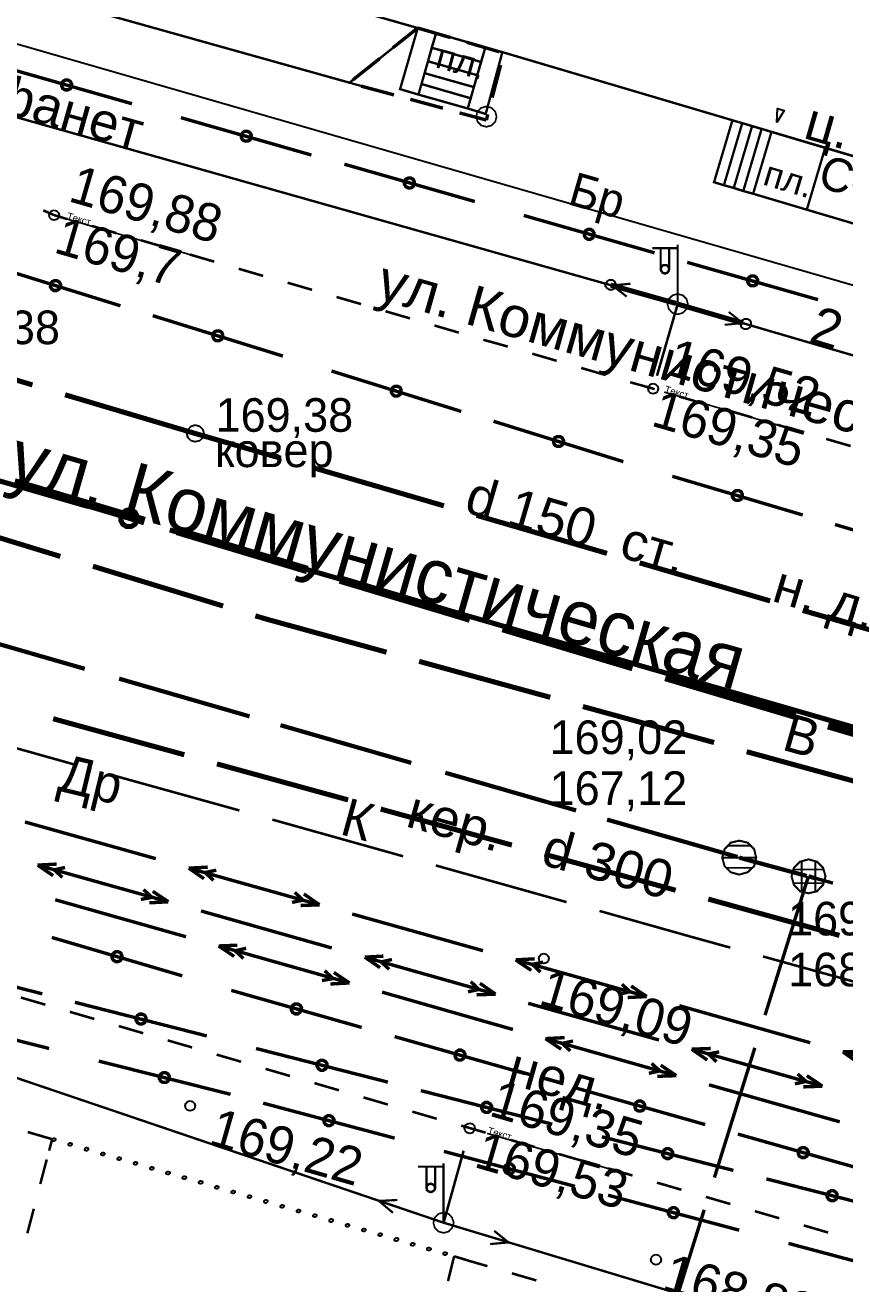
# Model space of a CAD drawing. Extents: x -2634 to -2115, y -2142 to -1393.
# Drawn here: x -2341.65 to -2317.53, y -1576.52 to -1539.46 of the extents above; entities that cross this region are included whole.
import ezdxf

# ---------------------------------------------------------------- set-up
doc = ezdxf.new("R2010")
doc.units = 0
doc.header["$MEASUREMENT"] = 0
for name, color, linetype in [('500_Дополн-Бордюры__п', 7, 'Continuous'), ('500_Дополн-Контур', 7, 'Continuous'), ('500_Дополн-Ступени__л', 7, 'Continuous'), ('500_Дороги-Проезжие_ч', 7, 'Continuous'), ('500_Линии_-Линии_связ', 7, 'Continuous'), ('500_Линии_-ЛЭП_провод', 7, 'Continuous'), ('500_Линии_-Смотровые_', 7, 'Continuous'), ('500_Линии_-Фонари_час', 7, 'Continuous'), ('500_Линии_-Электрокаб', 7, 'Continuous'), ('500_Объект-Опоры', 7, 'Continuous'), ('500_Рельеф-Высотные_о', 7, 'Continuous'), ('500_Строен-Дополнения', 7, 'Continuous'), ('500_Строен-Здания', 7, 'Continuous'), ('500_Трубоп-Водопровод', 7, 'Continuous'), ('500_Трубоп-Газопровод', 7, 'Continuous'), ('500_Трубоп-Канализаци', 7, 'Continuous'), ('500_Трубоп-Смотровые_', 7, 'Continuous'), ('500_Улицы-Улицы_и_их', 7, 'Continuous'), ('ЗАЯВКИ-Условные_з', 7, 'Continuous'), ('Красные_ли-Красные_ли', 7, 'Continuous'), ('Красные_ли-Оси_улиц_к', 7, 'Continuous')]:
    doc.layers.add(name, color=color, linetype=linetype)
doc.styles.add('TARIAL', font='Arial')

msp = doc.modelspace()

# ---------------------------------------------------------------- linework, layer by layer
at = {"layer": '500_Дополн-Бордюры__п', "color": 0, "const_width": 0.07}
for points in [[(-2329.56, -1539.69), (-2330.08, -1541.5), (-2330.62, -1541.34), (-2330.1, -1539.54)], [(-2328.11, -1540.11), (-2328.63, -1541.91), (-2328.1, -1542.07), (-2327.61, -1540.25)]]:
    msp.add_lwpolyline(points, close=True, dxfattribs=at)
at = {"layer": '500_Дополн-Бордюры__п', "color": 1, "const_width": 0.075}
for points in [[(-2341.12, -1544.91), (-2340.8, -1545.05)], [(-2340.8, -1545.05), (-2340.41, -1545.17)], [(-2339.69, -1545.37), (-2338.97, -1545.58)], [(-2338.25, -1545.79), (-2337.53, -1546)], [(-2336.81, -1546.21), (-2336.09, -1546.42)], [(-2335.37, -1546.63), (-2334.65, -1546.84)], [(-2333.93, -1547.04), (-2333.21, -1547.25)], [(-2332.49, -1547.46), (-2331.77, -1547.67)], [(-2331.05, -1547.88), (-2330.33, -1548.09)], [(-2329.61, -1548.3), (-2328.89, -1548.51)], [(-2328.17, -1548.72), (-2327.45, -1548.92)], [(-2326.73, -1549.13), (-2326.01, -1549.34)], [(-2325.29, -1549.55), (-2324.57, -1549.76)], [(-2323.85, -1549.97), (-2323.17, -1550.16)], [(-2323.17, -1550.16), (-2323.13, -1550.18)], [(-2322.41, -1550.39), (-2321.69, -1550.6)], [(-2320.97, -1550.8), (-2320.25, -1551.01)], [(-2319.53, -1551.22), (-2318.81, -1551.43)], [(-2318.08, -1551.64), (-2317.36, -1551.85)], [(-2341.78, -1568.09), (-2341.06, -1568.3)], [(-2340.34, -1568.51), (-2339.62, -1568.72)], [(-2338.9, -1568.93), (-2338.18, -1569.14)], [(-2337.46, -1569.35), (-2336.74, -1569.56)], [(-2336.02, -1569.77), (-2335.3, -1569.98)], [(-2334.58, -1570.19), (-2333.86, -1570.4)], [(-2333.14, -1570.61), (-2332.42, -1570.82)], [(-2331.7, -1571.03), (-2330.98, -1571.24)], [(-2330.26, -1571.45), (-2329.54, -1571.66)], [(-2328.82, -1571.86), (-2328.1, -1572.07)], [(-2340.86, -1572.26), (-2341.58, -1572.05)], [(-2340.86, -1572.26), (-2340.95, -1572.6)], [(-2327.38, -1572.28), (-2326.66, -1572.49)], [(-2341.21, -1573.58), (-2341.02, -1572.86)], [(-2325.94, -1572.7), (-2325.22, -1572.91)], [(-2324.5, -1573.12), (-2323.78, -1573.33)], [(-2323.06, -1573.54), (-2322.34, -1573.75)], [(-2321.62, -1573.96), (-2320.9, -1574.17)], [(-2341.59, -1575.03), (-2341.4, -1574.31)], [(-2320.18, -1574.38), (-2319.46, -1574.59)], [(-2318.74, -1574.8), (-2318.02, -1575.01)], [(-2329.03, -1575.71), (-2329.21, -1576.44)], [(-2329.03, -1575.71), (-2328.69, -1575.81)], [(-2328.05, -1576), (-2328.77, -1575.79)], [(-2326.61, -1576.42), (-2327.33, -1576.21)]]:
    msp.add_lwpolyline(points, dxfattribs=at)
at = {"layer": '500_Дополн-Контур', "color": 0}
for points in [[(-2340.8, -1572.23), (-2340.77, -1572.24), (-2340.76, -1572.26), (-2340.76, -1572.29), (-2340.78, -1572.31), (-2340.8, -1572.32), (-2340.82, -1572.32), (-2340.85, -1572.31), (-2340.86, -1572.29), (-2340.86, -1572.26), (-2340.84, -1572.24), (-2340.82, -1572.23)], [(-2340.32, -1572.37), (-2340.29, -1572.38), (-2340.28, -1572.4), (-2340.28, -1572.43), (-2340.3, -1572.45), (-2340.32, -1572.46), (-2340.34, -1572.46), (-2340.37, -1572.45), (-2340.38, -1572.43), (-2340.38, -1572.4), (-2340.36, -1572.38), (-2340.34, -1572.37)], [(-2339.84, -1572.51), (-2339.81, -1572.52), (-2339.8, -1572.54), (-2339.8, -1572.57), (-2339.82, -1572.59), (-2339.84, -1572.6), (-2339.86, -1572.6), (-2339.89, -1572.59), (-2339.9, -1572.57), (-2339.9, -1572.54), (-2339.88, -1572.52), (-2339.86, -1572.51)], [(-2339.36, -1572.65), (-2339.33, -1572.66), (-2339.32, -1572.68), (-2339.32, -1572.71), (-2339.34, -1572.73), (-2339.36, -1572.74), (-2339.38, -1572.74), (-2339.41, -1572.73), (-2339.42, -1572.71), (-2339.42, -1572.68), (-2339.4, -1572.66), (-2339.38, -1572.65)], [(-2338.88, -1572.79), (-2338.85, -1572.8), (-2338.84, -1572.82), (-2338.84, -1572.85), (-2338.86, -1572.87), (-2338.88, -1572.88), (-2338.9, -1572.88), (-2338.93, -1572.87), (-2338.94, -1572.85), (-2338.94, -1572.82), (-2338.92, -1572.8), (-2338.9, -1572.79)], [(-2338.4, -1572.93), (-2338.37, -1572.94), (-2338.36, -1572.96), (-2338.36, -1572.99), (-2338.38, -1573.01), (-2338.4, -1573.02), (-2338.42, -1573.02), (-2338.45, -1573.01), (-2338.46, -1572.99), (-2338.46, -1572.96), (-2338.44, -1572.94), (-2338.42, -1572.93)], [(-2337.92, -1573.07), (-2337.89, -1573.08), (-2337.88, -1573.1), (-2337.88, -1573.13), (-2337.9, -1573.15), (-2337.92, -1573.16), (-2337.94, -1573.16), (-2337.97, -1573.15), (-2337.98, -1573.13), (-2337.98, -1573.1), (-2337.96, -1573.08), (-2337.94, -1573.07)], [(-2337.44, -1573.21), (-2337.41, -1573.22), (-2337.4, -1573.24), (-2337.4, -1573.27), (-2337.42, -1573.29), (-2337.44, -1573.3), (-2337.46, -1573.3), (-2337.49, -1573.29), (-2337.5, -1573.27), (-2337.5, -1573.24), (-2337.48, -1573.22), (-2337.46, -1573.21)], [(-2336.96, -1573.35), (-2336.93, -1573.36), (-2336.92, -1573.38), (-2336.92, -1573.41), (-2336.94, -1573.43), (-2336.96, -1573.44), (-2336.98, -1573.44), (-2337.01, -1573.43), (-2337.02, -1573.41), (-2337.02, -1573.38), (-2337, -1573.36), (-2336.98, -1573.35)], [(-2336.48, -1573.49), (-2336.45, -1573.5), (-2336.44, -1573.52), (-2336.44, -1573.55), (-2336.46, -1573.57), (-2336.48, -1573.58), (-2336.5, -1573.58), (-2336.53, -1573.57), (-2336.54, -1573.55), (-2336.54, -1573.52), (-2336.52, -1573.5), (-2336.5, -1573.49)], [(-2336, -1573.63), (-2335.97, -1573.64), (-2335.96, -1573.66), (-2335.96, -1573.69), (-2335.98, -1573.71), (-2336, -1573.72), (-2336.02, -1573.72), (-2336.05, -1573.71), (-2336.06, -1573.69), (-2336.06, -1573.66), (-2336.04, -1573.64), (-2336.02, -1573.63)], [(-2335.52, -1573.77), (-2335.49, -1573.78), (-2335.48, -1573.8), (-2335.48, -1573.83), (-2335.5, -1573.85), (-2335.52, -1573.86), (-2335.54, -1573.86), (-2335.57, -1573.85), (-2335.58, -1573.83), (-2335.58, -1573.8), (-2335.56, -1573.78), (-2335.54, -1573.77)], [(-2335.04, -1573.91), (-2335.01, -1573.92), (-2335, -1573.94), (-2335, -1573.97), (-2335.02, -1573.99), (-2335.04, -1574), (-2335.06, -1574), (-2335.09, -1573.99), (-2335.1, -1573.97), (-2335.1, -1573.94), (-2335.08, -1573.92), (-2335.06, -1573.91)], [(-2334.56, -1574.05), (-2334.53, -1574.06), (-2334.52, -1574.08), (-2334.52, -1574.11), (-2334.54, -1574.13), (-2334.56, -1574.14), (-2334.58, -1574.14), (-2334.61, -1574.13), (-2334.62, -1574.11), (-2334.62, -1574.08), (-2334.6, -1574.06), (-2334.58, -1574.05)], [(-2334.08, -1574.19), (-2334.05, -1574.2), (-2334.04, -1574.22), (-2334.04, -1574.25), (-2334.06, -1574.27), (-2334.08, -1574.28), (-2334.1, -1574.28), (-2334.13, -1574.27), (-2334.14, -1574.25), (-2334.14, -1574.22), (-2334.12, -1574.2), (-2334.1, -1574.19)], [(-2333.6, -1574.33), (-2333.57, -1574.34), (-2333.56, -1574.36), (-2333.56, -1574.39), (-2333.58, -1574.41), (-2333.6, -1574.42), (-2333.62, -1574.42), (-2333.65, -1574.41), (-2333.66, -1574.39), (-2333.66, -1574.36), (-2333.64, -1574.34), (-2333.62, -1574.33)], [(-2333.12, -1574.47), (-2333.09, -1574.48), (-2333.08, -1574.5), (-2333.08, -1574.53), (-2333.1, -1574.55), (-2333.12, -1574.56), (-2333.14, -1574.56), (-2333.17, -1574.55), (-2333.18, -1574.53), (-2333.18, -1574.5), (-2333.16, -1574.48), (-2333.14, -1574.47)], [(-2332.64, -1574.61), (-2332.61, -1574.62), (-2332.6, -1574.64), (-2332.6, -1574.67), (-2332.62, -1574.69), (-2332.64, -1574.7), (-2332.66, -1574.7), (-2332.69, -1574.69), (-2332.7, -1574.67), (-2332.7, -1574.64), (-2332.68, -1574.62), (-2332.66, -1574.61)], [(-2332.16, -1574.75), (-2332.13, -1574.76), (-2332.12, -1574.78), (-2332.12, -1574.81), (-2332.14, -1574.83), (-2332.16, -1574.84), (-2332.18, -1574.84), (-2332.21, -1574.83), (-2332.22, -1574.81), (-2332.22, -1574.78), (-2332.2, -1574.76), (-2332.18, -1574.75)], [(-2331.68, -1574.89), (-2331.65, -1574.9), (-2331.64, -1574.92), (-2331.64, -1574.95), (-2331.66, -1574.97), (-2331.68, -1574.98), (-2331.7, -1574.98), (-2331.73, -1574.97), (-2331.74, -1574.95), (-2331.74, -1574.92), (-2331.72, -1574.9), (-2331.7, -1574.89)], [(-2331.2, -1575.03), (-2331.17, -1575.04), (-2331.16, -1575.06), (-2331.16, -1575.09), (-2331.18, -1575.11), (-2331.2, -1575.12), (-2331.22, -1575.12), (-2331.25, -1575.11), (-2331.26, -1575.09), (-2331.26, -1575.06), (-2331.24, -1575.04), (-2331.22, -1575.03)], [(-2330.72, -1575.17), (-2330.69, -1575.18), (-2330.68, -1575.2), (-2330.68, -1575.23), (-2330.7, -1575.25), (-2330.72, -1575.26), (-2330.74, -1575.26), (-2330.77, -1575.25), (-2330.78, -1575.23), (-2330.78, -1575.2), (-2330.76, -1575.18), (-2330.74, -1575.17)], [(-2330.24, -1575.31), (-2330.21, -1575.32), (-2330.2, -1575.34), (-2330.2, -1575.37), (-2330.22, -1575.39), (-2330.24, -1575.4), (-2330.26, -1575.4), (-2330.29, -1575.39), (-2330.3, -1575.37), (-2330.3, -1575.34), (-2330.28, -1575.32), (-2330.26, -1575.31)], [(-2329.76, -1575.45), (-2329.73, -1575.46), (-2329.72, -1575.48), (-2329.72, -1575.51), (-2329.74, -1575.53), (-2329.76, -1575.54), (-2329.78, -1575.54), (-2329.81, -1575.53), (-2329.82, -1575.51), (-2329.82, -1575.48), (-2329.81, -1575.46), (-2329.78, -1575.45)], [(-2329.28, -1575.59), (-2329.25, -1575.6), (-2329.24, -1575.62), (-2329.24, -1575.65), (-2329.26, -1575.67), (-2329.28, -1575.68), (-2329.3, -1575.68), (-2329.33, -1575.67), (-2329.34, -1575.65), (-2329.34, -1575.62), (-2329.33, -1575.6), (-2329.3, -1575.59)]]:
    msp.add_lwpolyline(points, close=True, dxfattribs=at)
at = {"layer": '500_Дополн-Ступени__л', "color": 0, "const_width": 0.07}
for points in [[(-2329.69, -1540.12), (-2328.24, -1540.54), (-2328.35, -1540.93), (-2329.8, -1540.52)], [(-2329.8, -1540.52), (-2328.35, -1540.93), (-2328.45, -1541.28), (-2329.9, -1540.87)], [(-2329.9, -1540.87), (-2328.45, -1541.28), (-2328.54, -1541.61), (-2329.99, -1541.19)], [(-2329.99, -1541.19), (-2328.54, -1541.61), (-2328.63, -1541.91), (-2330.08, -1541.5)], [(-2321.09, -1544.17), (-2320.55, -1542.34), (-2320.84, -1542.26), (-2321.38, -1544.08)], [(-2320.8, -1544.25), (-2320.26, -1542.43), (-2320.55, -1542.34), (-2321.09, -1544.17)], [(-2320.52, -1544.34), (-2319.98, -1542.51), (-2320.26, -1542.43), (-2320.8, -1544.25)], [(-2320.23, -1544.42), (-2319.69, -1542.6), (-2319.98, -1542.51), (-2320.52, -1544.34)]]:
    msp.add_lwpolyline(points, close=True, dxfattribs=at)
at = {"layer": '500_Линии_-Линии_связ', "color": 6}
for points in [[(-2351.34, -1539.5), (-2322.45, -1547.67)], [(-2322.45, -1547.67), (-2287.89, -1557.78)]]:
    msp.add_lwpolyline(points, dxfattribs=at)
at = {"layer": '500_Линии_-Линии_связ', "color": 0}
for points, const_width in [([(-2342.36, -1540.67), (-2338.51, -1541.77)], 0.1), ([(-2337.07, -1542.18), (-2333.23, -1543.28)], 0.1), ([(-2332.26, -1543.55), (-2328.42, -1544.65)], 0.1), ([(-2326.98, -1545.06), (-2323.13, -1546.16)], 0.1), ([(-2342.67, -1546.53), (-2338.85, -1547.72)], 0.1), ([(-2322.17, -1546.44), (-2318.32, -1547.54)], 0.1), ([(-2322.5, -1547.65), (-2324.42, -1547.11)], 0.15), ([(-2322.45, -1547.67), (-2320.53, -1548.23)], 0.15), ([(-2337.9, -1548.01), (-2334.07, -1549.2)], 0.1), ([(-2332.64, -1549.64), (-2328.82, -1550.83)], 0.1), ([(-2327.87, -1551.12), (-2324.05, -1552.31)], 0.1), ([(-2322.61, -1552.74), (-2318.77, -1553.88)], 0.1), ([(-2317.82, -1554.16), (-2313.98, -1555.3)], 0.1), ([(-2340.87, -1566.32), (-2337.03, -1567.45)], 0.1), ([(-2345.03, -1566.99), (-2341.15, -1567.98)], 0.1), ([(-2335.59, -1567.88), (-2335.55, -1567.89)], 0.1), ([(-2335.55, -1567.89), (-2331.75, -1568.97)], 0.1), ([(-2340.19, -1568.23), (-2336.31, -1569.22)], 0.1), ([(-2344.82, -1568.61), (-2340.95, -1569.59)], 0.1), ([(-2330.78, -1569.24), (-2326.94, -1570.33)], 0.1), ([(-2334.86, -1569.59), (-2330.98, -1570.58)], 0.1), ([(-2339.49, -1569.96), (-2335.61, -1570.94)], 0.1), ([(-2325.49, -1570.74), (-2321.64, -1571.83)], 0.1), ([(-2330.01, -1570.83), (-2326.14, -1571.82)], 0.1), ([(-2334.65, -1571.2), (-2330.78, -1572.23)], 0.1), ([(-2324.68, -1572.19), (-2320.81, -1573.18)], 0.1), ([(-2320.68, -1572.11), (-2316.83, -1573.2)], 0.1), ([(-2329.33, -1572.62), (-2325.47, -1573.65)], 0.1), ([(-2319.84, -1573.43), (-2315.96, -1574.42)], 0.1), ([(-2324.5, -1573.91), (-2320.64, -1574.94)], 0.1), ([(-2319.19, -1575.33), (-2315.33, -1576.36)], 0.1)]:
    msp.add_lwpolyline(points, dxfattribs=dict(at, const_width=const_width))
at = {"layer": '500_Линии_-Линии_связ', "color": 0, "const_width": 0.1}
for points in [[(-2340.4, -1541.07), (-2340.33, -1541.11), (-2340.29, -1541.18), (-2340.29, -1541.26), (-2340.33, -1541.33), (-2340.4, -1541.36), (-2340.48, -1541.36), (-2340.55, -1541.32), (-2340.58, -1541.25), (-2340.58, -1541.18), (-2340.54, -1541.11), (-2340.47, -1541.07)], [(-2335.11, -1542.58), (-2335.04, -1542.62), (-2335, -1542.69), (-2335.01, -1542.77), (-2335.04, -1542.84), (-2335.11, -1542.87), (-2335.19, -1542.87), (-2335.26, -1542.83), (-2335.29, -1542.77), (-2335.29, -1542.69), (-2335.25, -1542.62), (-2335.19, -1542.58)], [(-2330.3, -1543.96), (-2330.23, -1544), (-2330.2, -1544.07), (-2330.2, -1544.14), (-2330.24, -1544.21), (-2330.31, -1544.25), (-2330.38, -1544.25), (-2330.45, -1544.21), (-2330.49, -1544.14), (-2330.49, -1544.06), (-2330.45, -1543.99), (-2330.38, -1543.96)], [(-2325.01, -1545.47), (-2324.95, -1545.51), (-2324.91, -1545.58), (-2324.91, -1545.66), (-2324.95, -1545.72), (-2325.02, -1545.76), (-2325.09, -1545.76), (-2325.16, -1545.72), (-2325.2, -1545.65), (-2325.2, -1545.57), (-2325.16, -1545.51), (-2325.09, -1545.47)], [(-2340.72, -1546.98), (-2340.65, -1547.02), (-2340.61, -1547.09), (-2340.62, -1547.17), (-2340.66, -1547.23), (-2340.73, -1547.27), (-2340.81, -1547.27), (-2340.87, -1547.23), (-2340.91, -1547.16), (-2340.9, -1547.08), (-2340.86, -1547.01), (-2340.79, -1546.98)], [(-2320.2, -1546.84), (-2320.14, -1546.88), (-2320.1, -1546.95), (-2320.1, -1547.03), (-2320.14, -1547.1), (-2320.21, -1547.13), (-2320.29, -1547.13), (-2320.35, -1547.09), (-2320.39, -1547.02), (-2320.39, -1546.95), (-2320.35, -1546.88), (-2320.28, -1546.84)], [(-2335.94, -1548.46), (-2335.87, -1548.5), (-2335.84, -1548.57), (-2335.84, -1548.65), (-2335.88, -1548.71), (-2335.95, -1548.75), (-2336.03, -1548.75), (-2336.09, -1548.71), (-2336.13, -1548.64), (-2336.13, -1548.56), (-2336.09, -1548.49), (-2336.02, -1548.46)], [(-2330.69, -1550.09), (-2330.62, -1550.13), (-2330.59, -1550.2), (-2330.59, -1550.28), (-2330.63, -1550.34), (-2330.7, -1550.38), (-2330.78, -1550.38), (-2330.84, -1550.33), (-2330.88, -1550.27), (-2330.87, -1550.19), (-2330.83, -1550.12), (-2330.76, -1550.09)], [(-2325.91, -1551.57), (-2325.85, -1551.61), (-2325.81, -1551.68), (-2325.81, -1551.76), (-2325.85, -1551.82), (-2325.92, -1551.86), (-2326, -1551.86), (-2326.07, -1551.82), (-2326.1, -1551.75), (-2326.1, -1551.67), (-2326.06, -1551.6), (-2325.99, -1551.57)], [(-2320.65, -1553.16), (-2320.58, -1553.2), (-2320.55, -1553.27), (-2320.55, -1553.35), (-2320.59, -1553.42), (-2320.66, -1553.45), (-2320.73, -1553.45), (-2320.8, -1553.41), (-2320.84, -1553.34), (-2320.84, -1553.26), (-2320.79, -1553.2), (-2320.73, -1553.16)], [(-2338.91, -1566.74), (-2338.84, -1566.78), (-2338.81, -1566.85), (-2338.81, -1566.93), (-2338.85, -1567), (-2338.92, -1567.03), (-2338.99, -1567.03), (-2339.06, -1566.99), (-2339.1, -1566.92), (-2339.1, -1566.85), (-2339.05, -1566.78), (-2338.99, -1566.74)], [(-2333.63, -1568.28), (-2333.56, -1568.32), (-2333.52, -1568.39), (-2333.53, -1568.46), (-2333.57, -1568.53), (-2333.63, -1568.57), (-2333.71, -1568.57), (-2333.78, -1568.53), (-2333.82, -1568.46), (-2333.81, -1568.38), (-2333.77, -1568.31), (-2333.71, -1568.28)], [(-2338.21, -1568.58), (-2338.14, -1568.61), (-2338.1, -1568.68), (-2338.1, -1568.76), (-2338.14, -1568.83), (-2338.21, -1568.87), (-2338.28, -1568.87), (-2338.35, -1568.83), (-2338.39, -1568.76), (-2338.39, -1568.68), (-2338.35, -1568.62), (-2338.29, -1568.58)], [(-2328.82, -1569.64), (-2328.75, -1569.68), (-2328.71, -1569.75), (-2328.72, -1569.83), (-2328.76, -1569.89), (-2328.82, -1569.93), (-2328.9, -1569.93), (-2328.97, -1569.89), (-2329, -1569.82), (-2329, -1569.75), (-2328.96, -1569.68), (-2328.9, -1569.64)], [(-2332.88, -1569.94), (-2332.81, -1569.98), (-2332.77, -1570.04), (-2332.77, -1570.12), (-2332.81, -1570.19), (-2332.88, -1570.23), (-2332.96, -1570.23), (-2333.02, -1570.19), (-2333.06, -1570.12), (-2333.06, -1570.05), (-2333.03, -1569.98), (-2332.96, -1569.94)], [(-2337.52, -1570.3), (-2337.45, -1570.34), (-2337.41, -1570.41), (-2337.41, -1570.49), (-2337.45, -1570.55), (-2337.51, -1570.59), (-2337.59, -1570.59), (-2337.66, -1570.56), (-2337.7, -1570.49), (-2337.7, -1570.41), (-2337.66, -1570.34), (-2337.59, -1570.3)], [(-2323.53, -1571.14), (-2323.46, -1571.18), (-2323.42, -1571.25), (-2323.42, -1571.33), (-2323.46, -1571.4), (-2323.53, -1571.43), (-2323.61, -1571.43), (-2323.68, -1571.39), (-2323.71, -1571.32), (-2323.71, -1571.25), (-2323.67, -1571.18), (-2323.61, -1571.14)], [(-2328.04, -1571.18), (-2327.97, -1571.22), (-2327.93, -1571.28), (-2327.93, -1571.36), (-2327.97, -1571.43), (-2328.03, -1571.47), (-2328.11, -1571.47), (-2328.18, -1571.43), (-2328.22, -1571.36), (-2328.22, -1571.29), (-2328.18, -1571.22), (-2328.12, -1571.18)], [(-2332.68, -1571.57), (-2332.61, -1571.61), (-2332.57, -1571.67), (-2332.57, -1571.75), (-2332.61, -1571.82), (-2332.68, -1571.86), (-2332.75, -1571.86), (-2332.82, -1571.82), (-2332.86, -1571.75), (-2332.86, -1571.67), (-2332.82, -1571.61), (-2332.75, -1571.57)], [(-2322.71, -1572.54), (-2322.64, -1572.58), (-2322.6, -1572.64), (-2322.6, -1572.72), (-2322.64, -1572.79), (-2322.71, -1572.83), (-2322.78, -1572.83), (-2322.85, -1572.79), (-2322.89, -1572.73), (-2322.89, -1572.65), (-2322.85, -1572.58), (-2322.79, -1572.54)], [(-2318.72, -1572.51), (-2318.65, -1572.55), (-2318.61, -1572.62), (-2318.61, -1572.69), (-2318.65, -1572.76), (-2318.72, -1572.8), (-2318.8, -1572.8), (-2318.87, -1572.76), (-2318.9, -1572.69), (-2318.9, -1572.61), (-2318.86, -1572.54), (-2318.79, -1572.51)], [(-2327.36, -1572.99), (-2327.3, -1573.03), (-2327.26, -1573.09), (-2327.26, -1573.17), (-2327.3, -1573.24), (-2327.36, -1573.28), (-2327.44, -1573.28), (-2327.51, -1573.24), (-2327.55, -1573.17), (-2327.55, -1573.09), (-2327.51, -1573.03), (-2327.44, -1572.99)], [(-2317.86, -1573.78), (-2317.8, -1573.82), (-2317.76, -1573.88), (-2317.76, -1573.96), (-2317.79, -1574.03), (-2317.86, -1574.07), (-2317.94, -1574.07), (-2318.01, -1574.03), (-2318.05, -1573.96), (-2318.05, -1573.89), (-2318.01, -1573.82), (-2317.94, -1573.78)], [(-2322.53, -1574.28), (-2322.47, -1574.32), (-2322.43, -1574.39), (-2322.43, -1574.46), (-2322.47, -1574.53), (-2322.53, -1574.57), (-2322.61, -1574.57), (-2322.68, -1574.53), (-2322.72, -1574.46), (-2322.72, -1574.39), (-2322.68, -1574.32), (-2322.61, -1574.28)]]:
    msp.add_lwpolyline(points, close=True, dxfattribs=at)
at = {"layer": '500_Линии_-Линии_связ', "color": 0}
for points in [[(-2324.46, -1547.25), (-2324.53, -1547.21), (-2324.57, -1547.15), (-2324.57, -1547.07), (-2324.53, -1547), (-2324.46, -1546.96), (-2324.38, -1546.96), (-2324.31, -1547), (-2324.28, -1547.07), (-2324.28, -1547.15), (-2324.32, -1547.22), (-2324.38, -1547.25)], [(-2320.4, -1548.1), (-2320.33, -1548.14), (-2320.3, -1548.21), (-2320.3, -1548.3), (-2320.34, -1548.37), (-2320.41, -1548.41), (-2320.49, -1548.41), (-2320.56, -1548.37), (-2320.59, -1548.29), (-2320.59, -1548.21), (-2320.55, -1548.14), (-2320.48, -1548.1)]]:
    msp.add_lwpolyline(points, close=True, dxfattribs=at)
at = {"layer": '500_Линии_-ЛЭП_провод', "color": 253, "const_width": 0.07}
for points in [[(-2322.45, -1547.67), (-2351.34, -1539.5)], [(-2287.89, -1557.78), (-2322.45, -1547.67)], [(-2329.34, -1574.72), (-2359.2, -1564.59)], [(-2329.34, -1574.72), (-2266.73, -1593.64)]]:
    msp.add_lwpolyline(points, dxfattribs=at)
at = {"layer": '500_Линии_-ЛЭП_провод', "color": 0}
for points, const_width in [([(-2323.84, -1547.07), (-2324.37, -1547.12)], 0.065), ([(-2322.45, -1547.67), (-2324.37, -1547.12)], 0.065), ([(-2323.95, -1547.45), (-2324.37, -1547.12)], 0.065), ([(-2322.45, -1547.67), (-2320.53, -1548.23)], 0.06), ([(-2320.95, -1547.9), (-2320.53, -1548.23)], 0.06), ([(-2321.07, -1548.28), (-2320.53, -1548.23)], 0.06), ([(-2330.7, -1574.05), (-2331.24, -1574.08)], 0.065), ([(-2329.34, -1574.72), (-2331.24, -1574.08)], 0.065), ([(-2330.83, -1574.43), (-2331.24, -1574.08)], 0.065), ([(-2329.34, -1574.72), (-2327.43, -1575.3)], 0.065), ([(-2327.85, -1574.96), (-2327.43, -1575.3)], 0.065), ([(-2327.97, -1575.35), (-2327.43, -1575.3)], 0.065)]:
    msp.add_lwpolyline(points, dxfattribs=dict(at, const_width=const_width))
at = {"layer": '500_Линии_-Фонари_час', "color": 0, "const_width": 0.065}
for points in [[(-2322.45, -1547.67), (-2322.45, -1545.92)], [(-2323.2, -1546.02), (-2322.45, -1546.02)], [(-2322.95, -1546.67), (-2322.95, -1546.02)], [(-2322.7, -1546.67), (-2322.7, -1546.02)], [(-2322.95, -1546.64), (-2322.95, -1546.52)], [(-2322.95, -1546.64), (-2322.95, -1546.52)], [(-2322.7, -1546.64), (-2322.7, -1546.52)], [(-2322.7, -1546.62), (-2322.7, -1546.62)], [(-2329.34, -1574.72), (-2329.34, -1572.97)], [(-2330.09, -1573.07), (-2329.34, -1573.07)], [(-2329.84, -1573.72), (-2329.84, -1573.07)], [(-2329.59, -1573.72), (-2329.59, -1573.07)], [(-2329.84, -1573.7), (-2329.84, -1573.57)], [(-2329.84, -1573.7), (-2329.84, -1573.57)], [(-2329.59, -1573.7), (-2329.59, -1573.57)], [(-2329.59, -1573.67), (-2329.59, -1573.67)]]:
    msp.add_lwpolyline(points, dxfattribs=at)
at = {"layer": '500_Линии_-Фонари_час', "color": 0, "const_width": 0.07}
for points in [[(-2322.95, -1546.64), (-2322.93, -1546.58), (-2322.89, -1546.53), (-2322.82, -1546.52), (-2322.76, -1546.53), (-2322.72, -1546.58), (-2322.7, -1546.64), (-2322.72, -1546.7), (-2322.76, -1546.75), (-2322.82, -1546.77), (-2322.89, -1546.75), (-2322.93, -1546.7)], [(-2329.84, -1573.7), (-2329.83, -1573.63), (-2329.78, -1573.59), (-2329.72, -1573.57), (-2329.66, -1573.59), (-2329.61, -1573.63), (-2329.59, -1573.7), (-2329.61, -1573.76), (-2329.66, -1573.8), (-2329.72, -1573.82), (-2329.78, -1573.8), (-2329.83, -1573.76)]]:
    msp.add_lwpolyline(points, close=True, dxfattribs=at)
at = {"layer": '500_Линии_-Электрокаб', "color": 12, "const_width": 0.1}
for points in [[(-2337.81, -1564), (-2341.66, -1562.92)], [(-2341.29, -1564.19), (-2340.73, -1564.16)], [(-2341.29, -1564.19), (-2337.44, -1565.27)], [(-2341.29, -1564.19), (-2340.83, -1564.5)], [(-2340.8, -1564.33), (-2340.48, -1564.26)], [(-2340.8, -1564.33), (-2340.56, -1564.55)], [(-2336.28, -1564.25), (-2336.84, -1564.28)], [(-2332.99, -1565.36), (-2336.84, -1564.28)], [(-2336.39, -1564.59), (-2336.84, -1564.28)], [(-2336.03, -1564.34), (-2336.36, -1564.41)], [(-2336.11, -1564.64), (-2336.36, -1564.41)], [(-2340.77, -1565.21), (-2336.92, -1566.3)], [(-2338.25, -1565.2), (-2337.92, -1565.14)], [(-2338.17, -1564.91), (-2337.92, -1565.14)], [(-2337.9, -1564.96), (-2337.44, -1565.27)], [(-2333.48, -1565.22), (-2333.8, -1565.29)], [(-2333.48, -1565.22), (-2333.72, -1564.99)], [(-2332.99, -1565.36), (-2333.45, -1565.04)], [(-2338, -1565.3), (-2337.44, -1565.27)], [(-2336.48, -1565.54), (-2332.63, -1566.63)], [(-2332.99, -1565.36), (-2333.55, -1565.38)], [(-2328.18, -1566.71), (-2332.03, -1565.63)], [(-2335.96, -1566.57), (-2335.41, -1566.55)], [(-2335.96, -1566.57), (-2332.11, -1567.66)], [(-2335.96, -1566.57), (-2335.5, -1566.88)], [(-2335.48, -1566.71), (-2335.23, -1566.94)], [(-2335.47, -1566.71), (-2335.15, -1566.64)], [(-2331.66, -1566.9), (-2331.11, -1566.87)], [(-2331.66, -1566.9), (-2327.81, -1567.99)], [(-2331.66, -1566.9), (-2331.21, -1567.21)], [(-2331.18, -1567.04), (-2330.94, -1567.26)], [(-2331.17, -1567.04), (-2330.86, -1566.97)], [(-2326.66, -1566.95), (-2327.22, -1566.98)], [(-2323.53, -1568.01), (-2327.22, -1566.98)], [(-2326.76, -1567.29), (-2327.22, -1566.98)], [(-2326.41, -1567.05), (-2326.73, -1567.11)], [(-2332.84, -1567.3), (-2332.59, -1567.53)], [(-2332.57, -1567.35), (-2332.11, -1567.66)], [(-2326.49, -1567.34), (-2326.73, -1567.11)], [(-2332.92, -1567.59), (-2332.59, -1567.53)], [(-2332.67, -1567.69), (-2332.11, -1567.66)], [(-2328.54, -1567.62), (-2328.3, -1567.85)], [(-2328.27, -1567.67), (-2327.81, -1567.99)], [(-2323.85, -1567.92), (-2324.09, -1567.7)], [(-2323.51, -1567.96), (-2323.82, -1567.75)], [(-2331.15, -1567.93), (-2327.3, -1569.03)], [(-2328.62, -1567.92), (-2328.3, -1567.85)], [(-2328.37, -1568.01), (-2327.81, -1567.99)], [(-2323.86, -1567.92), (-2324.17, -1567.99)], [(-2323.54, -1568.07), (-2323.92, -1568.09)], [(-2323.36, -1568.06), (-2323.54, -1568.07)], [(-2323.36, -1568.06), (-2323.53, -1568.01)], [(-2323.36, -1568.06), (-2323.51, -1567.96)], [(-2326.85, -1568.26), (-2323, -1569.34)], [(-2318.55, -1569.42), (-2322.4, -1568.33)], [(-2326.34, -1569.3), (-2325.78, -1569.27)], [(-2326.34, -1569.3), (-2322.49, -1570.39)], [(-2326.34, -1569.3), (-2325.88, -1569.61)], [(-2325.85, -1569.44), (-2325.53, -1569.37)], [(-2325.85, -1569.44), (-2325.61, -1569.66)], [(-2322.04, -1569.61), (-2321.48, -1569.59)], [(-2322.04, -1569.61), (-2318.19, -1570.7)], [(-2322.04, -1569.61), (-2321.58, -1569.93)], [(-2317.03, -1569.67), (-2317.59, -1569.69)], [(-2323.22, -1570.03), (-2322.97, -1570.25)], [(-2321.55, -1569.75), (-2321.23, -1569.69)], [(-2321.55, -1569.75), (-2321.31, -1569.98)], [(-2313.74, -1570.78), (-2317.59, -1569.69)], [(-2317.13, -1570.01), (-2317.59, -1569.69)], [(-2323.3, -1570.32), (-2322.97, -1570.25)], [(-2323.05, -1570.41), (-2322.49, -1570.39)], [(-2322.95, -1570.08), (-2322.49, -1570.39)], [(-2318.92, -1570.34), (-2318.67, -1570.56)], [(-2318.65, -1570.39), (-2318.19, -1570.7)], [(-2321.53, -1570.66), (-2317.68, -1571.75)], [(-2319, -1570.63), (-2318.67, -1570.56)], [(-2318.75, -1570.72), (-2318.19, -1570.7)]]:
    msp.add_lwpolyline(points, dxfattribs=at)
at = {"layer": '500_Объект-Опоры', "color": 1, "const_width": 0.05}
for points in [[(-2328.08, -1541.85), (-2327.93, -1541.89), (-2327.82, -1542), (-2327.78, -1542.15), (-2327.82, -1542.3), (-2327.93, -1542.41), (-2328.08, -1542.45), (-2328.23, -1542.41), (-2328.34, -1542.3), (-2328.38, -1542.15), (-2328.34, -1542), (-2328.23, -1541.89)], [(-2322.45, -1547.37), (-2322.3, -1547.41), (-2322.19, -1547.52), (-2322.15, -1547.67), (-2322.19, -1547.82), (-2322.3, -1547.93), (-2322.45, -1547.97), (-2322.6, -1547.93), (-2322.71, -1547.82), (-2322.75, -1547.67), (-2322.71, -1547.52), (-2322.6, -1547.41)], [(-2329.34, -1574.42), (-2329.19, -1574.46), (-2329.09, -1574.57), (-2329.04, -1574.72), (-2329.09, -1574.87), (-2329.19, -1574.98), (-2329.34, -1575.02), (-2329.49, -1574.98), (-2329.6, -1574.87), (-2329.64, -1574.72), (-2329.6, -1574.57), (-2329.49, -1574.46)]]:
    msp.add_lwpolyline(points, close=True, dxfattribs=at)
at = {"layer": '500_Объект-Опоры', "color": 0, "const_width": 0.075}
for points in [[(-2322.45, -1547.67), (-2323.06, -1549.78)], [(-2329.34, -1574.72), (-2328.75, -1572.6)]]:
    msp.add_lwpolyline(points, dxfattribs=at)
at = {"layer": '500_Рельеф-Высотные_о', "color": 0}
for points in [[(-2319.53, -1542.32), (-2319.51, -1541.91), (-2319.32, -1541.97)], [(-2340.8, -1544.9), (-2340.73, -1544.92), (-2340.67, -1544.98), (-2340.65, -1545.05), (-2340.67, -1545.13), (-2340.73, -1545.18), (-2340.8, -1545.2), (-2340.88, -1545.18), (-2340.93, -1545.13), (-2340.95, -1545.05), (-2340.93, -1544.98), (-2340.88, -1544.92)], [(-2323.17, -1550.01), (-2323.1, -1550.03), (-2323.04, -1550.09), (-2323.02, -1550.16), (-2323.04, -1550.24), (-2323.1, -1550.29), (-2323.17, -1550.31), (-2323.25, -1550.29), (-2323.3, -1550.24), (-2323.32, -1550.16), (-2323.3, -1550.09), (-2323.25, -1550.03)], [(-2326.39, -1566.79), (-2326.32, -1566.81), (-2326.26, -1566.87), (-2326.24, -1566.94), (-2326.26, -1567.02), (-2326.32, -1567.07), (-2326.39, -1567.09), (-2326.47, -1567.07), (-2326.52, -1567.02), (-2326.54, -1566.94), (-2326.52, -1566.87), (-2326.47, -1566.81)], [(-2336.8, -1571.13), (-2336.73, -1571.15), (-2336.67, -1571.21), (-2336.65, -1571.28), (-2336.67, -1571.36), (-2336.73, -1571.41), (-2336.8, -1571.43), (-2336.88, -1571.41), (-2336.93, -1571.36), (-2336.95, -1571.28), (-2336.93, -1571.21), (-2336.88, -1571.15)], [(-2328.57, -1571.79), (-2328.49, -1571.81), (-2328.44, -1571.86), (-2328.42, -1571.94), (-2328.44, -1572.01), (-2328.49, -1572.07), (-2328.57, -1572.09), (-2328.64, -1572.07), (-2328.7, -1572.01), (-2328.72, -1571.94), (-2328.7, -1571.86), (-2328.64, -1571.81)], [(-2323.09, -1575.66), (-2323.01, -1575.68), (-2322.96, -1575.73), (-2322.94, -1575.81), (-2322.96, -1575.88), (-2323.01, -1575.94), (-2323.09, -1575.96), (-2323.16, -1575.94), (-2323.22, -1575.88), (-2323.24, -1575.81), (-2323.22, -1575.73), (-2323.16, -1575.68)]]:
    msp.add_lwpolyline(points, close=True, dxfattribs=at)
at = {"layer": '500_Рельеф-Высотные_о', "color": 0, "const_width": 0.05}
for points in [[(-2340.44, -1545.16), (-2336.4, -1546.33)], [(-2322.85, -1550.26), (-2318.82, -1551.43)], [(-2328.06, -1572.09), (-2324.03, -1573.26)]]:
    msp.add_lwpolyline(points, dxfattribs=at)
at = {"layer": '500_Строен-Дополнения', "color": 0}
for points, const_width in [([(-2330.83, -1540.12), (-2330.1, -1539.54)], 0.1), ([(-2330.1, -1539.54), (-2329.14, -1539.82)], 0.1), ([(-2328.66, -1539.96), (-2327.7, -1540.24)], 0.1), ([(-2332, -1541.06), (-2331.22, -1540.44)], 0.1), ([(-2327.66, -1540.63), (-2327.91, -1541.59)], 0.1), ([(-2332.11, -1541.15), (-2331.68, -1541.27)], 0.065), ([(-2330.8, -1541.51), (-2331.77, -1541.25)], 0.1), ([(-2329.36, -1541.9), (-2330.32, -1541.64)], 0.1), ([(-2328.08, -1542.25), (-2328.87, -1542.04)], 0.1), ([(-2328.04, -1542.08), (-2328.08, -1542.25)], 0.1)]:
    msp.add_lwpolyline(points, dxfattribs=dict(at, const_width=const_width))
at = {"layer": '500_Строен-Дополнения', "color": 0, "const_width": 0.07}
for points in [[(-2329.56, -1539.69), (-2328.11, -1540.11), (-2328.24, -1540.54), (-2329.69, -1540.12)], [(-2318.11, -1543.07), (-2319.69, -1542.6), (-2320.23, -1544.42), (-2318.65, -1544.89)]]:
    msp.add_lwpolyline(points, close=True, dxfattribs=at)
at = {"layer": '500_Строен-Здания', "color": 0, "const_width": 0.07}
msp.add_lwpolyline([(-2302.78, -1531.6), (-2321.33, -1526.17), (-2322.7, -1525.78), (-2322.45, -1524.91), (-2326.31, -1523.81), (-2326.52, -1524.53), (-2328.73, -1523.9), (-2336.71, -1521.64), (-2340.94, -1536.44), (-2330.1, -1539.54), (-2329.56, -1539.69), (-2328.11, -1540.11), (-2327.61, -1540.25), (-2297.5, -1549.17)], dxfattribs=at)
for points in [[(-2330.1, -1539.54), (-2332.11, -1541.15), (-2341.53, -1538.51), (-2340.94, -1536.44)], [(-2318.65, -1544.89), (-2315.41, -1545.85), (-2314.87, -1544.03), (-2318.11, -1543.07)]]:
    msp.add_lwpolyline(points, close=True, dxfattribs=at)
at = {"layer": '500_Трубоп-Водопровод', "color": 94}
for points, const_width in [([(-2341.97, -1552.92), (-2338.14, -1554.06)], 0.25), ([(-2344.44, -1553.93), (-2340.62, -1555.1)], 0.15), ([(-2337.18, -1554.35), (-2333.35, -1555.5)], 0.25), ([(-2339.66, -1555.39), (-2335.83, -1556.56)], 0.15), ([(-2332.39, -1555.78), (-2328.56, -1556.93)], 0.25), ([(-2334.88, -1556.85), (-2334.54, -1556.95)], 0.15), ([(-2334.54, -1556.95), (-2331.02, -1557.92)], 0.15), ([(-2327.6, -1557.21), (-2323.77, -1558.36)], 0.25), ([(-2330.06, -1558.19), (-2326.2, -1559.25)], 0.15), ([(-2322.81, -1558.65), (-2318.98, -1559.79)], 0.25), ([(-2325.24, -1559.52), (-2321.38, -1560.58)], 0.15), ([(-2318.02, -1560.07), (-2314.18, -1561.2)], 0.25), ([(-2320.42, -1560.85), (-2316.56, -1561.91)], 0.15)]:
    msp.add_lwpolyline(points, dxfattribs=dict(at, const_width=const_width))
at = {"layer": '500_Трубоп-Газопровод', "color": 5, "const_width": 0.15}
for points in [[(-2341.44, -1550.05), (-2345.27, -1548.9)], [(-2336.65, -1551.48), (-2340.48, -1550.34)], [(-2334.13, -1552.21), (-2336.65, -1551.48)], [(-2336.65, -1551.48), (-2335.93, -1551.69)], [(-2329.33, -1553.61), (-2333.17, -1552.49)], [(-2324.53, -1555.01), (-2328.37, -1553.89)], [(-2319.73, -1556.41), (-2323.57, -1555.29)], [(-2314.93, -1557.8), (-2318.77, -1556.69)]]:
    msp.add_lwpolyline(points, dxfattribs=at)
at = {"layer": '500_Трубоп-Канализаци', "color": 32}
for points, const_width in [([(-2339.9, -1558.41), (-2343.75, -1557.3)], 0.125), ([(-2335.05, -1559.81), (-2338.89, -1558.7)], 0.125), ([(-2344.01, -1560.16), (-2340.16, -1561.24)], 0.075), ([(-2330.29, -1561.18), (-2334.14, -1560.07)], 0.125), ([(-2339.2, -1561.51), (-2335.35, -1562.58)], 0.075), ([(-2325.44, -1562.58), (-2329.29, -1561.47)], 0.125), ([(-2334.38, -1562.85), (-2330.53, -1563.93)], 0.075), ([(-2320.69, -1563.95), (-2324.53, -1562.85)], 0.125), ([(-2318.65, -1564.51), (-2320.64, -1563.97)], 0.125), ([(-2320.64, -1563.97), (-2319.91, -1564.16)], 0.1), ([(-2329.57, -1564.2), (-2325.72, -1565.28)], 0.075), ([(-2319.88, -1568.61), (-2318.69, -1564.8)], 0.1), ([(-2318.6, -1564.52), (-2318.71, -1564.86)], 0.1), ([(-2318.4, -1564.58), (-2318.6, -1564.52)], 0.125), ([(-2318.6, -1564.52), (-2317.88, -1564.72)], 0.1), ([(-2324.75, -1565.54), (-2322.02, -1566.31)], 0.075), ([(-2322.02, -1566.31), (-2320.9, -1566.62)], 0.075), ([(-2319.94, -1566.88), (-2316.08, -1567.95)], 0.075), ([(-2321.37, -1573.39), (-2320.18, -1569.57)], 0.1), ([(-2322.86, -1578.16), (-2321.67, -1574.34)], 0.1)]:
    msp.add_lwpolyline(points, dxfattribs=dict(at, const_width=const_width))
at = {"layer": '500_Трубоп-Канализаци', "color": 34, "const_width": 0.15}
for points in [[(-2336.97, -1560.94), (-2340.83, -1559.88)], [(-2332.15, -1562.27), (-2336.01, -1561.21)], [(-2327.33, -1563.6), (-2331.19, -1562.54)], [(-2322.51, -1564.93), (-2326.37, -1563.87)], [(-2317.69, -1566.26), (-2321.55, -1565.19)]]:
    msp.add_lwpolyline(points, dxfattribs=at)
at = {"layer": '500_Трубоп-Смотровые_', "color": 0}
msp.add_lwpolyline([(-2336.65, -1551.23), (-2336.52, -1551.26), (-2336.43, -1551.36), (-2336.4, -1551.48), (-2336.43, -1551.61), (-2336.52, -1551.7), (-2336.65, -1551.73), (-2336.77, -1551.7), (-2336.86, -1551.61), (-2336.9, -1551.48), (-2336.86, -1551.36), (-2336.77, -1551.26)], close=True, dxfattribs=at)
at = {"layer": '500_Трубоп-Смотровые_', "color": 0, "const_width": 0.06}
for points in [[(-2320.64, -1563.47), (-2320.39, -1563.53), (-2320.2, -1563.72), (-2320.14, -1563.97), (-2320.2, -1564.22), (-2320.39, -1564.4), (-2320.64, -1564.47), (-2320.89, -1564.4), (-2321.07, -1564.22), (-2321.14, -1563.97), (-2321.07, -1563.72), (-2320.89, -1563.53)], [(-2318.6, -1564.02), (-2318.35, -1564.09), (-2318.17, -1564.27), (-2318.1, -1564.52), (-2318.17, -1564.77), (-2318.35, -1564.96), (-2318.6, -1565.02), (-2318.85, -1564.96), (-2319.03, -1564.77), (-2319.1, -1564.52), (-2319.03, -1564.27), (-2318.85, -1564.09)]]:
    msp.add_lwpolyline(points, close=True, dxfattribs=at)
at = {"layer": '500_Трубоп-Смотровые_', "color": 0, "const_width": 0.055}
for points in [[(-2320.99, -1563.62), (-2320.29, -1563.62)], [(-2321.14, -1563.97), (-2320.14, -1563.97)], [(-2318.8, -1564.97), (-2318.8, -1564.07)], [(-2318.4, -1564.97), (-2318.4, -1564.07)], [(-2321.04, -1564.27), (-2320.24, -1564.27)], [(-2319.05, -1564.32), (-2318.15, -1564.32)], [(-2319.05, -1564.72), (-2318.15, -1564.72)]]:
    msp.add_lwpolyline(points, dxfattribs=at)
at = {"layer": '500_Трубоп-Смотровые_', "color": 0}
msp.add_lwpolyline([(-2318.9, -1564.47), (-2318.9, -1564.47)], dxfattribs=at)
at = {"layer": 'Красные_ли-Красные_ли', "color": 12}
msp.add_line((-2225.04, -1573.75), (-2388.99, -1526.42), dxfattribs=at)
at = {"layer": 'Красные_ли-Оси_улиц_к', "color": 12, "const_width": 0.15}
for points in [[(-2361.42, -1547.39), (-2339.8, -1553.63)], [(-2337.4, -1554.32), (-2315.78, -1560.56)]]:
    msp.add_lwpolyline(points, dxfattribs=at)
for points in [[(-2338.53, -1553.74), (-2338.42, -1553.8), (-2338.36, -1553.92), (-2338.36, -1554.05), (-2338.43, -1554.16), (-2338.54, -1554.22), (-2338.67, -1554.22), (-2338.78, -1554.15), (-2338.84, -1554.04), (-2338.84, -1553.91), (-2338.77, -1553.8), (-2338.66, -1553.74)], [(-2326.59, -1557.44), (-2326.59, -1557.44), (-2326.59, -1557.44), (-2326.59, -1557.44), (-2326.59, -1557.44), (-2326.59, -1557.44), (-2326.59, -1557.44), (-2326.59, -1557.44), (-2326.59, -1557.44), (-2326.59, -1557.44), (-2326.59, -1557.44), (-2326.59, -1557.44)]]:
    msp.add_lwpolyline(points, close=True, dxfattribs=at)

# ---------------------------------------------------------------- texts
at = {"layer": '500_Дороги-Проезжие_ч', "color": 0}
msp.add_text('Бр', height=0.99, rotation=343.93, dxfattribs=at).set_placement((-2325.72, -1544.72))
at = {"layer": '500_Линии_-Линии_связ', "color": 0, "style": 'TARIAL'}
for s, rotation, p in [('каб. Уфанет', 344.22, (-2346.87, -1540.74)), ('2', 343.39, (-2318.63, -1548.77))]:
    msp.add_text(s, height=1.11, rotation=rotation, dxfattribs=at).set_placement(p)
at = {"layer": '500_Линии_-Линии_связ', "color": 5, "style": 'TARIAL'}
msp.add_text('нед. ', height=1.11, rotation=344.16, dxfattribs=at).set_placement((-2327.52, -1570.61))
at = {"layer": '500_Линии_-Смотровые_', "color": 0}
msp.add_text('169,38', height=0.99, dxfattribs=at).set_placement((-2344.68, -1548.85))
at = {"layer": '500_Рельеф-Высотные_о', "color": 214, "style": 'TARIAL'}
msp.add_text('ц.', height=1.11, rotation=344.07, dxfattribs=at).set_placement((-2318.79, -1542.77))
at = {"layer": '500_Рельеф-Высотные_о', "color": 214}
for s, rotation, p in [('169,88', 343.83, (-2340.42, -1544.63)), ('169,7', 343.83, (-2340.85, -1546.14)), ('169,52', 343.83, (-2322.83, -1549.73)), ('169,35', 343.83, (-2323.27, -1551.24)), ('169,09', 343.69, (-2326.58, -1568.28)), ('169,35', 343.77, (-2328.04, -1571.56)), ('169,22', 344.05, (-2336.29, -1572.4)), ('169,53', 343.77, (-2328.48, -1573.07)), ('168,88', 343.87, (-2322.95, -1576.68))]:
    msp.add_text(s, height=1.11, rotation=rotation, dxfattribs=at).set_placement(p)
at = {"layer": '500_Рельеф-Высотные_о', "color": 0, "style": 'TARIAL'}
for rotation, p in [(343.83, (-2340.44, -1545.16)), (343.83, (-2322.85, -1550.26)), (343.77, (-2328.06, -1572.09))]:
    msp.add_text('Текст', height=0.2, rotation=rotation, dxfattribs=at).set_placement(p)
at = {"layer": '500_Строен-Дополнения', "color": 0, "style": 'TARIAL'}
for rotation, p in [(344.74, (-2329.62, -1540.69)), (343.16, (-2319.98, -1544.14))]:
    msp.add_text('пл. ', height=0.74, rotation=rotation, dxfattribs=at).set_placement(p)
at = {"layer": '500_Строен-Здания', "color": 5}
msp.add_text('С-МН', height=0.99, rotation=342.96, dxfattribs=at).set_placement((-2318.37, -1544.2))
at = {"layer": '500_Трубоп-Водопровод', "color": 94}
msp.add_text('В', height=1.11, rotation=344.2, dxfattribs=at).set_placement((-2319.42, -1560.78))
at = {"layer": '500_Трубоп-Газопровод', "color": 5, "style": 'TARIAL'}
for s, rotation, p in [('d 150  ст.', 343.79, (-2328.77, -1553.78)), ('н. д.', 343.3, (-2319.72, -1556.4))]:
    msp.add_text(s, height=1.11, rotation=rotation, dxfattribs=at).set_placement(p)
at = {"layer": '500_Трубоп-Канализаци', "color": 14}
for s, rotation, p in [('Др', 346.47, (-2340.73, -1561.99)), ('К', 344.74, (-2332.43, -1563.27))]:
    msp.add_text(s, height=1.11, rotation=rotation, dxfattribs=at).set_placement(p)
at = {"layer": '500_Трубоп-Канализаци', "color": 14, "style": 'TARIAL'}
msp.add_text('кер.   d 300 ', height=1.11, rotation=344.28, dxfattribs=at).set_placement((-2330.49, -1563.04))
at = {"layer": '500_Трубоп-Смотровые_', "color": 5}
for s, p in [('169,38', (-2336.05, -1551.43)), ('ковер', (-2336.07, -1552.47)), ('169,02', (-2326.22, -1560.92)), ('167,12', (-2326.22, -1562.42)), ('169,06', (-2319.2, -1566.26)), ('168,86', (-2319.2, -1567.76))]:
    msp.add_text(s, height=0.99, dxfattribs=at).set_placement(p)
at = {"layer": '500_Улицы-Улицы_и_их', "color": 0}
msp.add_text('ул. Коммунистическая', height=1.61, rotation=343.98, dxfattribs=at).set_placement((-2342.25, -1552.87))
at = {"layer": 'ЗАЯВКИ-Условные_з', "color": 0, "style": 'TARIAL'}
msp.add_text('ул. Коммунистическая', height=1.19, rotation=344.17, dxfattribs=at).set_placement((-2331.38, -1547.49))

doc.saveas('drawing.dxf')
